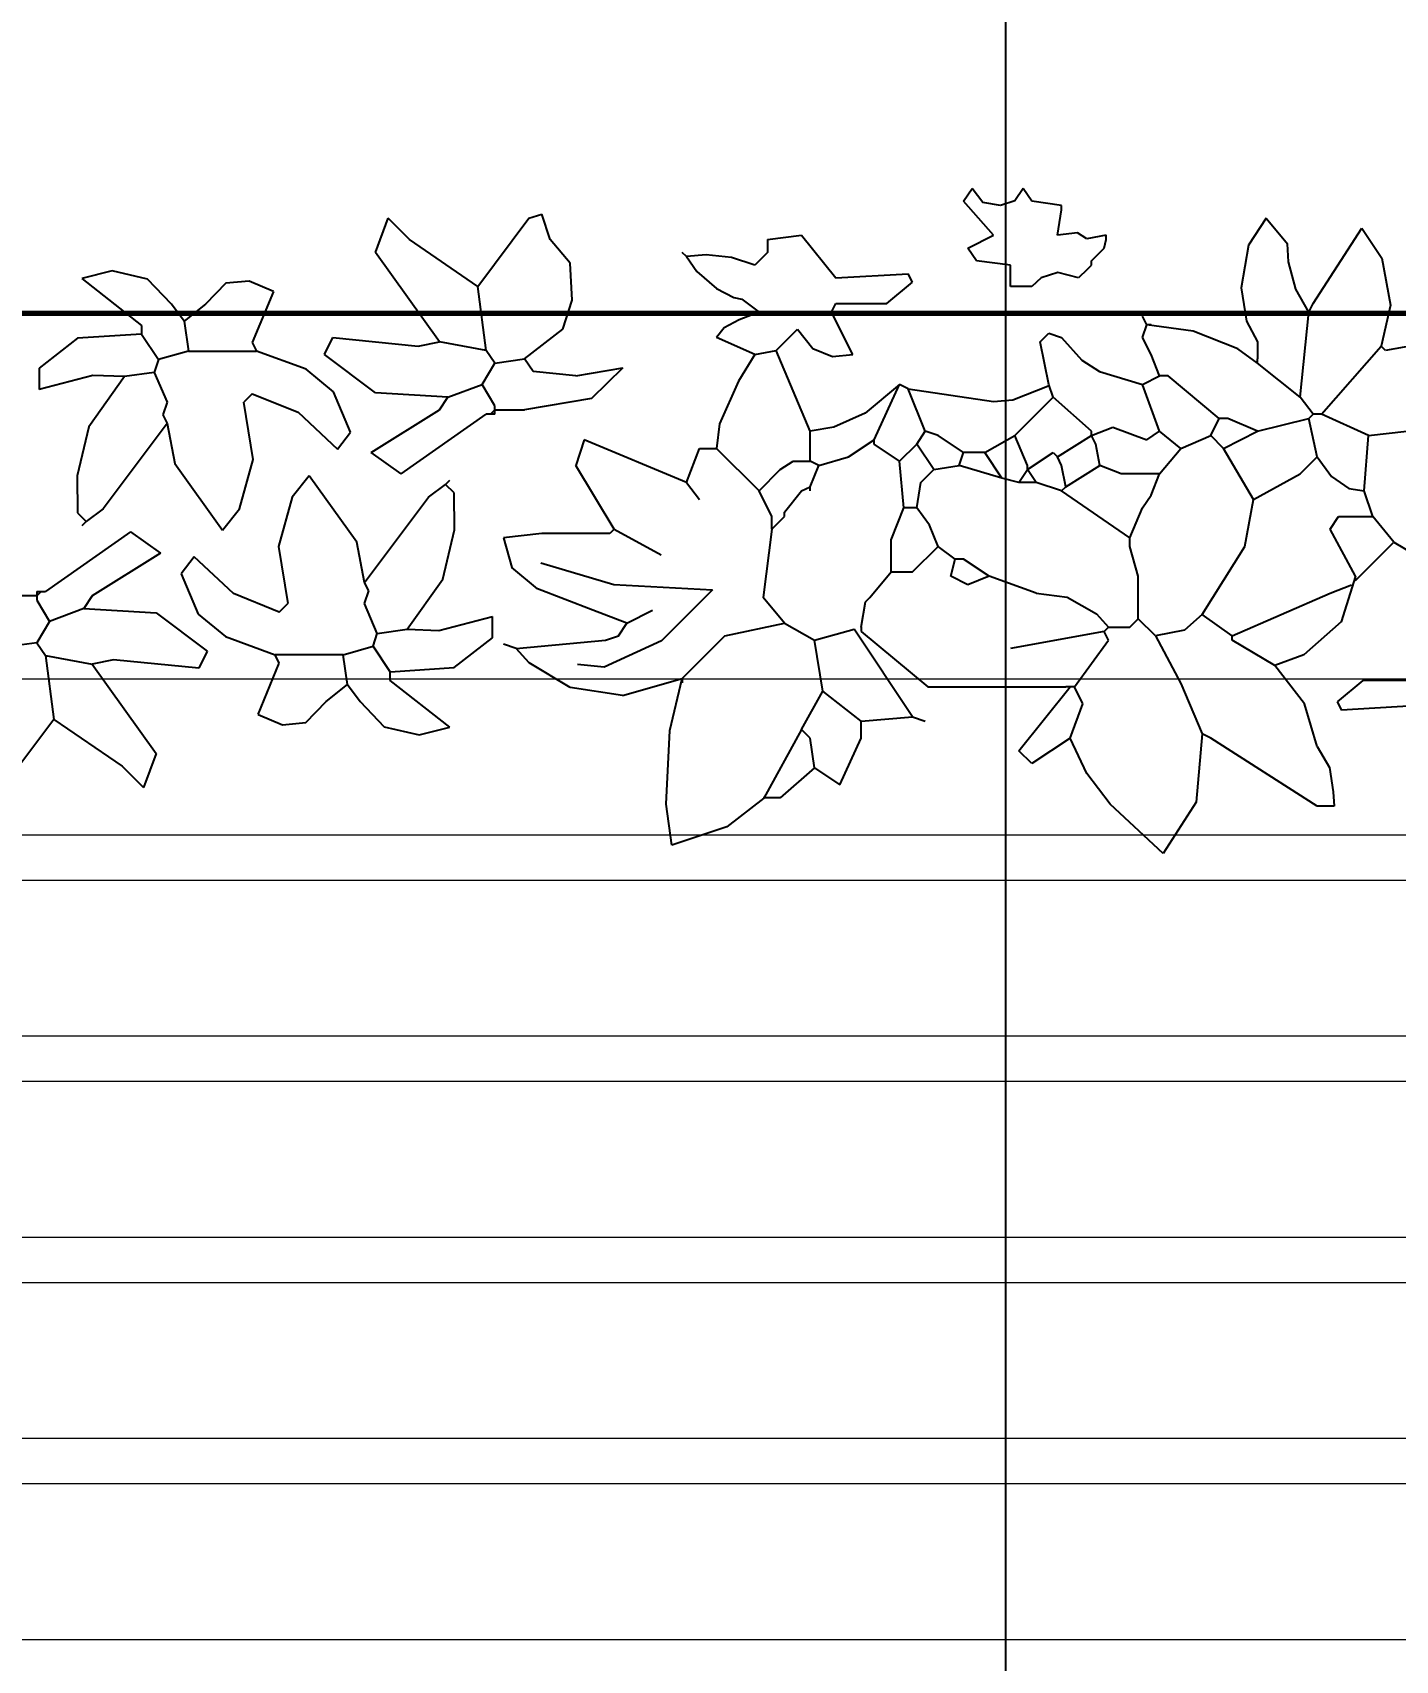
# Model space of a CAD drawing. Header units: inches. Extents: x 2013 to 15569, y -2551 to 2524.
# Drawn here: x 8759.9 to 8862.1, y 852.7 to 974.8 of the extents above; entities that cross this region are included whole.
import ezdxf

# ---------------------------------------------------------------- set-up
doc = ezdxf.new("R2010")
doc.units = ezdxf.units.IN
doc.header["$MEASUREMENT"] = 0
doc.layers.get('0').update_dxf_attribs({"color": 80, "lineweight": 13})
for name, color, linetype, lineweight in [('A-DOOR-FULL', 90, 'Continuous', 25), ('A-FLOR-FTPT', 6, 'Continuous', 70), ('A-FURN', 8, 'Continuous', 18)]:
    doc.layers.add(name, color=color, linetype=linetype, lineweight=lineweight)
doc.layers.add('VERDE_siepe', color=96, linetype='Continuous')
doc.styles.add('ARIAL', font='Arial.ttf')
doc.dimstyles.new('TICK_36', dxfattribs={"dimtxt": 3.6, "dimasz": 3.6, "dimexe": 1.8, "dimexo": 1.2, "dimgap": 1.8, "dimtad": 0, "dimdec": 0, "dimzin": 0, "dimdsep": 46, "dimtxsty": 'ARIAL', "dimblk": 'OBLIQUE', "dimcen": 1.8, "dimdle": 1.8, "dimclrd": 256, "dimclrt": 256, "dimadec": 0, "dimazin": 0, "dimtfac": 1, "dimtdec": 0, "dimtmove": 1, "dimatfit": 3, "dimldrblk": 'OPEN90', "dimfxl": 1, "dimtfill": 1, "dimtolj": 1, "dimtzin": 0, "dimarcsym": 0})

# ---------------------------------------------------------------- blocks, each defined once
blk = doc.blocks.new('_Oblique')
at = {"color": 0, "linetype": 'ByBlock', "lineweight": -2}
blk.add_line((-0.5, -0.5), (0.5, 0.5), dxfattribs=at)
blk = doc.blocks.new('*D97')
at = {"layer": 'A-DOOR-FULL', "color": 0, "lineweight": -2, "transparency": 16777216}
for p, q in [((8672.67, 649.12), (8672.67, 1123.85)), ((8832.87, 649.12), (8832.87, 1123.85))]:
    blk.add_line(p, q, dxfattribs=at)
at = {"layer": 'A-DOOR-FULL', "lineweight": -2, "transparency": 16777216}
for p, q in [((8670.87, 1122.05), (8747.17, 1122.05)), ((8834.67, 1122.05), (8758.37, 1122.05))]:
    blk.add_line(p, q, dxfattribs=at)
at = {"layer": 'Defpoints', "color": 0, "transparency": 16777216}
for p in [(8832.87, 1122.05), (8672.67, 647.92), (8832.87, 647.92)]:
    blk.add_point(p, dxfattribs=at)
at = {"layer": 'A-DOOR-FULL', "lineweight": -2, "transparency": 16777216, "xscale": 3.6, "yscale": 3.6, "zscale": 3.6, "rotation": 180}
blk.add_blockref('_Oblique', (8672.67, 1122.05), dxfattribs=at)
at = {"layer": 'A-DOOR-FULL', "lineweight": -2, "transparency": 16777216, "xscale": 3.6, "yscale": 3.6, "zscale": 3.6}
blk.add_blockref('_Oblique', (8832.87, 1122.05), dxfattribs=at)
at = {"layer": 'A-DOOR-FULL', "transparency": 16777216, "insert": (8752.77, 1122.05), "char_height": 3.6, "attachment_point": 5, "style": 'ARIAL', "bg_fill": 3, "box_fill_scale": 1.25, "bg_fill_color": 256, "bg_fill_true_color": 13158600, "bg_fill_transparency": 0}
blk.add_mtext('\\A1;160', dxfattribs=at)
blk = doc.blocks.new('_Open90')
at = {"color": 0, "linetype": 'ByBlock', "lineweight": -2}
for p, q in [((-0.5, 0.5), (0, 0)), ((0, 0), (-1, 0)), ((0, 0), (-0.5, -0.5))]:
    blk.add_line(p, q, dxfattribs=at)
blk = doc.blocks.new('*D99')
at = {"layer": 'A-DOOR-FULL', "color": 0, "lineweight": -2, "transparency": 16777216}
for p, q in [((8653.55, 659.51), (8653.55, 1070.63)), ((8939.91, 659.51), (8939.91, 1070.63))]:
    blk.add_line(p, q, dxfattribs=at)
at = {"layer": 'A-DOOR-FULL', "lineweight": -2, "transparency": 16777216}
for p, q in [((8651.75, 1068.83), (8790.92, 1068.83)), ((8941.71, 1068.83), (8802.53, 1068.83))]:
    blk.add_line(p, q, dxfattribs=at)
at = {"layer": 'Defpoints', "color": 0, "transparency": 16777216}
for p in [(8939.91, 1068.83), (8653.55, 658.31), (8939.91, 658.31)]:
    blk.add_point(p, dxfattribs=at)
at = {"layer": 'A-DOOR-FULL', "lineweight": -2, "transparency": 16777216, "xscale": 3.6, "yscale": 3.6, "zscale": 3.6, "rotation": 180}
blk.add_blockref('_Oblique', (8653.55, 1068.83), dxfattribs=at)
at = {"layer": 'A-DOOR-FULL', "lineweight": -2, "transparency": 16777216, "xscale": 3.6, "yscale": 3.6, "zscale": 3.6}
blk.add_blockref('_Oblique', (8939.91, 1068.83), dxfattribs=at)
at = {"layer": 'A-DOOR-FULL', "transparency": 16777216, "insert": (8796.73, 1068.83), "char_height": 3.6, "attachment_point": 5, "style": 'ARIAL', "bg_fill": 3, "box_fill_scale": 1.25, "bg_fill_color": 256, "bg_fill_true_color": 13158600, "bg_fill_transparency": 0}
blk.add_mtext('\\A1;286', dxfattribs=at)
blk = doc.blocks.new('*D101')
at = {"layer": 'A-DOOR-FULL', "color": 0, "lineweight": -2, "transparency": 16777216}
for p, q in [((8832.87, 659.51), (8832.87, 1123.85)), ((8939.91, 659.51), (8939.91, 1123.85))]:
    blk.add_line(p, q, dxfattribs=at)
at = {"layer": 'A-DOOR-FULL', "lineweight": -2, "transparency": 16777216}
for p, q in [((8831.07, 1122.05), (8880.78, 1122.05)), ((8941.71, 1122.05), (8892, 1122.05))]:
    blk.add_line(p, q, dxfattribs=at)
at = {"layer": 'Defpoints', "color": 0, "transparency": 16777216}
for p in [(8939.91, 1122.05), (8832.87, 658.31), (8939.91, 658.31)]:
    blk.add_point(p, dxfattribs=at)
at = {"layer": 'A-DOOR-FULL', "lineweight": -2, "transparency": 16777216, "xscale": 3.6, "yscale": 3.6, "zscale": 3.6, "rotation": 180}
blk.add_blockref('_Oblique', (8832.87, 1122.05), dxfattribs=at)
at = {"layer": 'A-DOOR-FULL', "lineweight": -2, "transparency": 16777216, "xscale": 3.6, "yscale": 3.6, "zscale": 3.6}
blk.add_blockref('_Oblique', (8939.91, 1122.05), dxfattribs=at)
at = {"layer": 'A-DOOR-FULL', "transparency": 16777216, "insert": (8886.39, 1122.05), "char_height": 3.6, "attachment_point": 5, "style": 'ARIAL', "bg_fill": 3, "box_fill_scale": 1.25, "bg_fill_color": 256, "bg_fill_true_color": 13158600, "bg_fill_transparency": 0}
blk.add_mtext('\\A1;107', dxfattribs=at)
blk = doc.blocks.new('*D102')
at = {"layer": 'A-DOOR-FULL', "color": 0, "lineweight": -2, "transparency": 16777216}
for p, q in [((8639.53, 659.51), (8639.53, 1159.54)), ((8953.93, 659.51), (8953.93, 1159.54))]:
    blk.add_line(p, q, dxfattribs=at)
at = {"layer": 'A-DOOR-FULL', "lineweight": -2, "transparency": 16777216}
for p, q in [((8637.73, 1157.74), (8790.96, 1157.74)), ((8955.73, 1157.74), (8802.5, 1157.74))]:
    blk.add_line(p, q, dxfattribs=at)
at = {"layer": 'Defpoints', "color": 0, "transparency": 16777216}
for p in [(8953.93, 1157.74), (8639.53, 658.31), (8953.93, 658.31)]:
    blk.add_point(p, dxfattribs=at)
at = {"layer": 'A-DOOR-FULL', "lineweight": -2, "transparency": 16777216, "xscale": 3.6, "yscale": 3.6, "zscale": 3.6, "rotation": 180}
blk.add_blockref('_Oblique', (8639.53, 1157.74), dxfattribs=at)
at = {"layer": 'A-DOOR-FULL', "lineweight": -2, "transparency": 16777216, "xscale": 3.6, "yscale": 3.6, "zscale": 3.6}
blk.add_blockref('_Oblique', (8953.93, 1157.74), dxfattribs=at)
at = {"layer": 'A-DOOR-FULL', "transparency": 16777216, "insert": (8796.73, 1157.74), "char_height": 3.6, "attachment_point": 5, "style": 'ARIAL', "bg_fill": 3, "box_fill_scale": 1.25, "bg_fill_color": 256, "bg_fill_true_color": 13158600, "bg_fill_transparency": 0}
blk.add_mtext('\\A1;314', dxfattribs=at)

msp = doc.modelspace()

# ---------------------------------------------------------------- linework, layer by layer
at = {"layer": 'A-FLOR-FTPT'}
msp.add_line((8946.918, 953.685), (8038.768, 953.685), dxfattribs=at)
at = {"layer": 'A-FURN'}
for p, q in [((8904.865, 926.284), (8639.96, 926.284)), ((8639.96, 914.633), (8904.865, 914.633)), ((8904.865, 911.206), (8639.96, 911.206)), ((8639.96, 899.555), (8904.865, 899.555)), ((8904.865, 896.128), (8639.96, 896.128)), ((8639.96, 884.478), (8904.865, 884.478)), ((8904.865, 881.05), (8639.96, 881.05)), ((8639.96, 869.4), (8904.865, 869.4)), ((8904.865, 865.973), (8639.96, 865.973)), ((8639.96, 854.322), (8904.865, 854.322))]:
    msp.add_line(p, q, dxfattribs=at)
at = {"layer": 'VERDE_siepe'}
for p, q in [((8829.696, 962.11), (8830.334, 963.068)), ((8831.143, 962.025), (8830.334, 963.068)), ((8834.166, 963.068), (8833.543, 962.139)), ((8834.805, 962.11), (8834.166, 963.068)), ((8831.931, 959.555), (8829.696, 962.11)), ((8832.452, 961.796), (8831.143, 962.025)), ((8833.543, 962.139), (8832.452, 961.796)), ((8837.04, 961.791), (8834.805, 962.11)), ((8836.721, 959.555), (8837.04, 961.471)), ((8837.04, 961.471), (8837.04, 961.791)), ((8785.631, 958.278), (8786.589, 960.833)), ((8788.185, 959.236), (8786.589, 960.833)), ((8793.294, 955.723), (8797.126, 960.833)), ((8797.126, 960.833), (8798.084, 961.152)), ((8798.722, 959.236), (8798.084, 961.152)), ((8852.367, 960.833), (8851.053, 958.824)), ((8852.367, 960.833), (8853.964, 958.917)), ((8793.294, 955.723), (8788.185, 959.236)), ((8800.215, 957.466), (8798.722, 959.236)), ((8815.007, 959.236), (8817.562, 959.555)), ((8815.007, 959.236), (8815.007, 958.278)), ((8817.562, 959.555), (8820.117, 956.362)), ((8830.015, 958.597), (8831.931, 959.555)), ((8838.234, 959.739), (8836.721, 959.555)), ((8838.927, 959.295), (8838.234, 959.739)), ((8840.369, 959.574), (8838.927, 959.295)), ((8840.233, 958.597), (8840.369, 959.254)), ((8840.369, 959.254), (8840.369, 959.574)), ((8855.879, 954.446), (8859.527, 960.084)), ((8859.527, 960.084), (8861.035, 957.853)), ((8790.421, 951.573), (8785.631, 958.278)), ((8808.94, 957.959), (8808.621, 958.278)), ((8810.42, 958.081), (8808.94, 957.959)), ((8808.94, 957.959), (8809.716, 956.852)), ((8812.297, 957.896), (8810.42, 958.081)), ((8814.049, 957.32), (8812.297, 957.896)), ((8815.007, 958.278), (8814.049, 957.32)), ((8830.654, 957.639), (8830.015, 958.597)), ((8839.275, 957.639), (8840.233, 958.597)), ((8851.053, 958.824), (8850.507, 955.624)), ((8854.053, 957.567), (8853.964, 958.917)), ((8861.035, 957.853), (8861.69, 954.31)), ((8765.911, 956.889), (8763.63, 956.308)), ((8768.551, 956.274), (8765.911, 956.889)), ((8800.361, 954.701), (8800.215, 957.466)), ((8809.716, 956.852), (8811.183, 955.561)), ((8820.117, 956.362), (8825.544, 956.681)), ((8825.864, 956.043), (8825.544, 956.681)), ((8833.208, 957.32), (8830.654, 957.639)), ((8833.208, 955.723), (8833.208, 957.32)), ((8836.761, 956.767), (8835.506, 956.367)), ((8838.318, 956.362), (8836.761, 956.767)), ((8838.956, 957.001), (8838.318, 956.362)), ((8838.956, 957.001), (8839.275, 957.32)), ((8839.275, 957.32), (8839.275, 957.639)), ((8854.598, 955.51), (8854.053, 957.567)), ((8763.63, 956.308), (8768.099, 952.796)), ((8770.335, 954.392), (8768.551, 956.274)), ((8774.416, 955.967), (8772.889, 954.392)), ((8776.175, 956.121), (8774.416, 955.967)), ((8777.999, 955.35), (8776.175, 956.121)), ((8777.999, 955.35), (8776.402, 951.518)), ((8793.932, 950.934), (8793.294, 955.723)), ((8811.183, 955.561), (8812.473, 954.886)), ((8823.948, 954.446), (8825.864, 956.043)), ((8834.805, 955.723), (8833.208, 955.723)), ((8835.506, 956.367), (8834.805, 955.723)), ((8850.507, 955.624), (8850.889, 953.11)), ((8855.56, 953.807), (8854.598, 955.51)), ((8771.293, 953.115), (8770.335, 954.392)), ((8772.889, 954.392), (8771.293, 953.115)), ((8799.68, 952.53), (8800.361, 954.701)), ((8812.473, 954.886), (8813.091, 954.765)), ((8813.091, 954.765), (8814.369, 953.807)), ((8819.797, 953.807), (8820.117, 954.446)), ((8820.117, 954.446), (8823.948, 954.446)), ((8855.56, 953.807), (8855.879, 954.446)), ((8861.69, 954.31), (8860.988, 951.254)), ((8771.293, 953.115), (8771.612, 950.88)), ((8812.884, 953.227), (8811.769, 952.612)), ((8814.369, 953.807), (8812.884, 953.227)), ((8821.394, 950.615), (8819.797, 953.807)), ((8843.426, 952.849), (8843.107, 953.488)), ((8850.889, 953.11), (8851.729, 951.573)), ((8854.922, 947.422), (8855.56, 953.807)), ((8763.31, 951.838), (8760.436, 949.603)), ((8768.099, 952.157), (8763.31, 951.838)), ((8768.099, 952.796), (8768.099, 952.157)), ((8768.099, 952.157), (8769.377, 950.242)), ((8781.799, 950.615), (8782.437, 951.892)), ((8782.437, 951.892), (8788.824, 951.254)), ((8796.806, 950.296), (8799.68, 952.53)), ((8811.769, 952.612), (8811.175, 951.892)), ((8814.049, 950.615), (8811.175, 951.892)), ((8815.646, 950.934), (8817.243, 952.53)), ((8817.243, 952.53), (8818.397, 951.076)), ((8835.444, 951.573), (8836.082, 952.211)), ((8836.082, 952.211), (8837.04, 951.892)), ((8837.04, 951.892), (8838.561, 950.195)), ((8843.107, 951.892), (8843.426, 952.849)), ((8843.745, 950.615), (8843.107, 951.892)), ((8843.745, 952.849), (8843.426, 952.849)), ((8846.907, 952.367), (8843.426, 952.849)), ((8850.234, 951.053), (8846.907, 952.367)), ((8870.613, 952.576), (8861.308, 950.934)), ((8771.612, 950.88), (8769.377, 950.242)), ((8771.612, 950.88), (8776.721, 950.88)), ((8776.402, 951.518), (8776.721, 950.88)), ((8780.428, 949.515), (8776.721, 950.88)), ((8785.631, 947.741), (8781.799, 950.615)), ((8788.824, 951.254), (8790.421, 951.573)), ((8793.932, 950.934), (8790.421, 951.573)), ((8794.571, 949.976), (8793.932, 950.934)), ((8814.049, 950.615), (8812.825, 948.618)), ((8814.049, 950.615), (8815.646, 950.934)), ((8818.201, 944.867), (8815.646, 950.934)), ((8818.397, 951.076), (8819.863, 950.461)), ((8819.863, 950.461), (8821.394, 950.615)), ((8836.082, 948.38), (8835.444, 951.573)), ((8844.384, 949.018), (8843.745, 950.615)), ((8851.729, 949.976), (8850.234, 951.053)), ((8851.729, 951.573), (8851.729, 950.296)), ((8856.518, 946.144), (8860.988, 951.254)), ((8861.308, 950.934), (8860.988, 951.254)), ((8760.436, 949.603), (8760.436, 948.007)), ((8769.057, 949.284), (8766.822, 948.965)), ((8769.377, 950.242), (8769.057, 949.284)), ((8769.057, 949.284), (8770.015, 947.049)), ((8782.481, 947.825), (8780.428, 949.515)), ((8793.613, 948.38), (8794.571, 949.976)), ((8794.571, 949.976), (8796.806, 950.296)), ((8797.445, 949.338), (8796.806, 950.296)), ((8800.638, 949.018), (8797.445, 949.338)), ((8800.638, 949.018), (8804.174, 949.632)), ((8804.174, 949.632), (8801.828, 947.328)), ((8838.561, 950.195), (8839.87, 949.338)), ((8839.87, 949.338), (8843.107, 948.38)), ((8851.729, 949.976), (8851.729, 950.296)), ((8854.922, 947.422), (8851.729, 949.976)), ((8764.445, 949.054), (8760.436, 948.007)), ((8766.822, 948.964), (8764.152, 945.214)), ((8766.822, 948.965), (8764.445, 949.054)), ((8791.059, 947.422), (8793.613, 948.38)), ((8794.571, 946.783), (8793.613, 948.38)), ((8812.825, 948.618), (8811.417, 945.423)), ((8824.906, 948.38), (8822.327, 946.222)), ((8822.991, 944.228), (8824.906, 948.38)), ((8825.544, 948.06), (8824.906, 948.38)), ((8825.544, 948.06), (8831.931, 947.102)), ((8826.822, 944.867), (8825.544, 948.06)), ((8833.379, 947.224), (8836.106, 948.31)), ((8836.402, 947.422), (8836.082, 948.38)), ((8843.107, 948.38), (8844.384, 949.018)), ((8844.384, 944.867), (8843.107, 948.38)), ((8845.023, 949.018), (8844.384, 949.018)), ((8848.855, 945.825), (8845.023, 949.018)), ((8770.015, 947.049), (8769.696, 946.091)), ((8776.402, 947.687), (8775.763, 947.049)), ((8776.469, 942.756), (8775.763, 947.049)), ((8776.402, 947.687), (8779.841, 946.289)), ((8783.746, 944.813), (8782.481, 947.825)), ((8791.059, 947.422), (8785.631, 947.741)), ((8790.421, 946.464), (8791.059, 947.422)), ((8794.571, 946.464), (8794.571, 946.783)), ((8801.828, 947.328), (8796.806, 946.464)), ((8831.931, 947.102), (8833.379, 947.224)), ((8833.528, 944.548), (8836.402, 947.422)), ((8839.275, 944.867), (8836.402, 947.422)), ((8855.879, 946.144), (8854.922, 947.422)), ((8769.696, 946.091), (8770.015, 945.452)), ((8779.841, 946.289), (8782.788, 943.536)), ((8785.311, 943.27), (8790.421, 946.464)), ((8787.547, 941.674), (8793.932, 946.144)), ((8794.252, 946.144), (8793.932, 946.144)), ((8794.252, 946.144), (8794.571, 946.464)), ((8794.571, 946.144), (8794.252, 946.144)), ((8794.571, 946.144), (8794.571, 946.464)), ((8794.571, 946.464), (8796.806, 946.464)), ((8822.327, 946.222), (8819.98, 945.177)), ((8848.216, 944.548), (8848.855, 945.825)), ((8849.493, 945.825), (8848.855, 945.825)), ((8851.729, 944.867), (8849.493, 945.825)), ((8851.729, 944.867), (8855.56, 945.825)), ((8855.56, 945.825), (8855.879, 946.144)), ((8856.198, 942.951), (8855.56, 945.825)), ((8856.518, 946.144), (8855.879, 946.144)), ((8860.03, 944.548), (8856.518, 946.144)), ((8764.152, 945.214), (8763.272, 941.527)), ((8770.015, 945.452), (8765.225, 939.065)), ((8770.015, 945.452), (8770.603, 942.449)), ((8782.788, 943.536), (8783.746, 944.813)), ((8811.417, 945.423), (8811.175, 943.59)), ((8819.98, 945.177), (8818.201, 944.867)), ((8818.201, 942.632), (8818.201, 944.867)), ((8826.183, 943.909), (8826.822, 944.867)), ((8827.78, 944.548), (8826.822, 944.867)), ((8829.696, 943.27), (8827.78, 944.548)), ((8831.292, 943.27), (8833.528, 944.548)), ((8834.486, 942.312), (8833.528, 944.548)), ((8836.721, 942.951), (8839.275, 944.548)), ((8839.275, 944.548), (8840.871, 945.186)), ((8839.275, 944.548), (8839.275, 944.867)), ((8839.594, 943.909), (8839.275, 944.548)), ((8840.871, 945.186), (8843.426, 944.228)), ((8843.426, 944.228), (8844.384, 944.867)), ((8845.981, 943.59), (8844.384, 944.867)), ((8845.981, 943.59), (8848.216, 944.548)), ((8849.174, 943.59), (8848.216, 944.548)), ((8849.174, 943.59), (8851.729, 944.867)), ((8859.711, 940.396), (8860.03, 944.548)), ((8860.03, 944.548), (8862.904, 944.867)), ((8787.547, 941.674), (8785.311, 943.27)), ((8801.277, 944.228), (8800.638, 942.312)), ((8808.94, 941.035), (8801.277, 944.228)), ((8808.94, 941.035), (8809.898, 943.59)), ((8809.898, 943.59), (8811.175, 943.59)), ((8814.369, 940.396), (8811.175, 943.59)), ((8821.075, 942.951), (8822.991, 944.228)), ((8822.991, 943.909), (8822.991, 944.228)), ((8824.906, 942.632), (8822.991, 943.909)), ((8824.906, 942.632), (8826.183, 943.909)), ((8827.46, 941.993), (8826.183, 943.909)), ((8829.376, 942.312), (8829.696, 943.27)), ((8831.292, 943.27), (8829.696, 943.27)), ((8832.57, 941.354), (8831.292, 943.27)), ((8834.486, 941.993), (8836.402, 943.27)), ((8836.402, 943.27), (8836.721, 942.951)), ((8839.913, 942.312), (8839.594, 943.909)), ((8844.384, 941.674), (8845.981, 943.59)), ((8851.409, 939.758), (8849.174, 943.59)), ((8770.603, 942.449), (8774.166, 937.469)), ((8775.444, 939.065), (8776.469, 942.756)), ((8803.512, 937.522), (8800.638, 942.312)), ((8814.369, 940.396), (8815.965, 941.993)), ((8815.965, 941.993), (8816.923, 942.632)), ((8816.923, 942.632), (8818.201, 942.632)), ((8818.839, 942.312), (8818.201, 942.632)), ((8818.201, 940.716), (8818.839, 942.312)), ((8818.839, 942.312), (8821.075, 942.951)), ((8825.225, 939.119), (8824.906, 942.632)), ((8826.502, 941.035), (8827.46, 941.993)), ((8827.46, 941.993), (8829.376, 942.312)), ((8832.57, 941.354), (8829.376, 942.312)), ((8833.847, 941.035), (8834.486, 941.993)), ((8834.486, 941.993), (8834.486, 942.312)), ((8835.124, 941.035), (8834.486, 941.993)), ((8837.04, 942.312), (8836.721, 942.951)), ((8837.36, 940.716), (8837.04, 942.312)), ((8837.36, 940.716), (8839.913, 942.312)), ((8841.51, 941.674), (8839.913, 942.312)), ((8854.922, 941.674), (8856.198, 942.951)), ((8856.198, 942.951), (8857.254, 941.49)), ((8763.272, 941.527), (8763.31, 938.746)), ((8780.659, 941.529), (8779.382, 939.933)), ((8784.222, 936.549), (8780.659, 941.529)), ((8789.6, 939.933), (8790.877, 940.891)), ((8790.877, 940.891), (8791.196, 941.21)), ((8791.516, 940.252), (8790.877, 940.891)), ((8808.94, 941.035), (8809.898, 939.758)), ((8817.562, 940.396), (8818.201, 940.716)), ((8818.201, 940.396), (8818.201, 940.716)), ((8826.183, 939.119), (8826.502, 941.035)), ((8833.847, 941.035), (8832.57, 941.354)), ((8835.124, 941.035), (8833.847, 941.035)), ((8837.04, 940.396), (8835.124, 941.035)), ((8837.04, 940.396), (8837.36, 940.716)), ((8844.384, 941.674), (8841.51, 941.674)), ((8843.745, 940.077), (8844.384, 941.674)), ((8851.409, 939.758), (8854.922, 941.674)), ((8857.254, 941.49), (8858.574, 940.569)), ((8779.382, 939.933), (8778.357, 936.242)), ((8784.81, 933.546), (8789.6, 939.933)), ((8791.554, 937.471), (8791.516, 940.252)), ((8815.327, 938.48), (8814.369, 940.396)), ((8816.285, 938.8), (8817.562, 940.396)), ((8842.149, 936.884), (8837.04, 940.396)), ((8843.107, 939.119), (8843.745, 940.077)), ((8850.771, 936.245), (8851.409, 939.758)), ((8858.574, 940.569), (8859.711, 940.396)), ((8860.35, 938.48), (8859.711, 940.396)), ((8763.31, 938.746), (8763.949, 938.107)), ((8765.225, 939.065), (8763.949, 938.107)), ((8774.167, 937.469), (8775.444, 939.065)), ((8815.327, 937.522), (8816.285, 938.48)), ((8815.327, 937.522), (8815.327, 938.48)), ((8816.285, 938.48), (8816.285, 938.8)), ((8824.262, 936.729), (8825.225, 939.119)), ((8826.183, 939.119), (8825.225, 939.119)), ((8827.141, 937.842), (8826.183, 939.119)), ((8842.149, 936.884), (8843.107, 939.119)), ((8857.156, 937.522), (8857.795, 938.48)), ((8857.795, 938.48), (8860.35, 938.48)), ((8861.946, 936.564), (8860.35, 938.48)), ((8767.279, 937.324), (8760.893, 932.854)), ((8763.949, 938.107), (8763.63, 937.788)), ((8767.279, 937.324), (8769.515, 935.728)), ((8790.674, 933.784), (8791.554, 937.471)), ((8798.084, 937.203), (8795.21, 936.884)), ((8803.193, 937.203), (8798.084, 937.203)), ((8803.512, 937.522), (8803.193, 937.203)), ((8803.512, 937.522), (8807.025, 935.607)), ((8815.327, 937.522), (8814.688, 932.414)), ((8827.78, 936.245), (8827.141, 937.842)), ((8859.072, 934.011), (8857.156, 937.522)), ((8778.357, 936.242), (8779.063, 931.95)), ((8784.81, 933.547), (8784.222, 936.549)), ((8795.21, 936.884), (8795.848, 934.649)), ((8824.267, 934.33), (8824.262, 936.729)), ((8825.864, 934.33), (8827.78, 936.245)), ((8829.057, 935.288), (8827.78, 936.245)), ((8842.149, 936.245), (8842.149, 936.884)), ((8842.787, 934.011), (8842.149, 936.245)), ((8847.577, 931.137), (8850.771, 936.245)), ((8859.072, 933.691), (8861.946, 936.564)), ((8861.946, 936.564), (8863.543, 935.607)), ((8769.515, 935.728), (8764.405, 932.534)), ((8772.037, 935.462), (8771.079, 934.185)), ((8774.984, 932.709), (8772.037, 935.462)), ((8797.764, 933.053), (8795.848, 934.649)), ((8798.03, 935.014), (8803.487, 933.381)), ((8828.738, 934.011), (8829.057, 935.288)), ((8829.696, 935.288), (8829.057, 935.288)), ((8831.612, 934.011), (8829.696, 935.288)), ((8771.079, 934.185), (8772.345, 931.173)), ((8785.129, 932.908), (8784.81, 933.546)), ((8788.004, 930.034), (8790.674, 933.784)), ((8803.487, 933.381), (8810.892, 932.973)), ((8822.671, 932.414), (8824.267, 934.33)), ((8824.267, 934.33), (8825.864, 934.33)), ((8830.015, 933.372), (8828.738, 934.011)), ((8831.612, 934.011), (8830.015, 933.372)), ((8835.124, 932.733), (8831.612, 934.011)), ((8842.787, 930.817), (8842.787, 934.011)), ((8857.156, 932.733), (8858.753, 933.372)), ((8859.072, 934.011), (8857.987, 930.584)), ((8859.072, 933.691), (8859.072, 934.011)), ((8760.254, 932.534), (8758.019, 932.534)), ((8760.254, 932.854), (8760.573, 932.854)), ((8760.254, 932.854), (8760.254, 932.534)), ((8760.573, 932.854), (8760.254, 932.534)), ((8760.254, 932.534), (8760.254, 932.215)), ((8760.254, 932.215), (8761.212, 930.619)), ((8760.573, 932.854), (8760.893, 932.854)), ((8764.405, 932.534), (8763.767, 931.576)), ((8778.424, 931.311), (8774.984, 932.709)), ((8784.81, 931.95), (8785.129, 932.908)), ((8801.916, 931.456), (8797.764, 933.053)), ((8810.892, 932.973), (8807.059, 929.162)), ((8816.285, 930.498), (8814.688, 932.414)), ((8822.352, 932.095), (8822.671, 932.414)), ((8835.124, 932.733), (8837.459, 932.427)), ((8837.459, 932.427), (8839.658, 931.198)), ((8849.813, 929.54), (8857.156, 932.733)), ((8763.767, 931.576), (8761.212, 930.619)), ((8763.767, 931.576), (8769.195, 931.258)), ((8769.195, 931.258), (8773.026, 928.384)), ((8772.345, 931.173), (8774.398, 929.483)), ((8778.424, 931.312), (8779.063, 931.95)), ((8785.768, 929.715), (8784.81, 931.95)), ((8790.381, 929.944), (8794.39, 930.992)), ((8794.39, 929.396), (8794.39, 930.992)), ((8804.47, 930.498), (8801.916, 931.456)), ((8804.47, 930.498), (8806.386, 931.456)), ((8822.033, 930.179), (8822.352, 932.095)), ((8839.658, 931.198), (8840.552, 930.179)), ((8847.577, 931.137), (8846.257, 929.97)), ((8849.813, 929.54), (8847.577, 931.137)), ((8761.212, 930.619), (8760.254, 929.023)), ((8785.448, 928.757), (8785.768, 929.715)), ((8785.768, 929.715), (8788.003, 930.034)), ((8788.003, 930.034), (8790.381, 929.944)), ((8803.832, 929.54), (8804.47, 930.498)), ((8811.814, 929.54), (8816.285, 930.498)), ((8816.285, 930.498), (8818.52, 929.221)), ((8818.52, 929.221), (8821.49, 930.031)), ((8825.864, 923.473), (8821.49, 930.031)), ((8822.033, 930.179), (8822.033, 929.859)), ((8822.033, 929.859), (8827.014, 925.708)), ((8840.233, 929.859), (8833.208, 928.582)), ((8840.233, 929.859), (8840.552, 930.179)), ((8840.552, 929.221), (8840.233, 929.859)), ((8840.552, 930.179), (8842.149, 930.179)), ((8842.149, 930.179), (8842.787, 930.817)), ((8844.065, 929.54), (8842.787, 930.817)), ((8846.257, 929.97), (8844.065, 929.54)), ((8857.987, 930.584), (8855.201, 928.126)), ((8760.254, 929.023), (8758.019, 928.703)), ((8760.254, 929.023), (8760.893, 928.065)), ((8774.398, 929.483), (8778.105, 928.118)), ((8783.213, 928.118), (8785.448, 928.757)), ((8786.726, 926.841), (8785.448, 928.757)), ((8791.516, 927.16), (8794.39, 929.396)), ((8796.168, 928.582), (8795.21, 928.901)), ((8796.168, 928.582), (8802.874, 929.221)), ((8797.135, 927.512), (8796.168, 928.582)), ((8807.059, 929.162), (8802.772, 927.188)), ((8802.874, 929.221), (8803.832, 929.54)), ((8808.621, 926.347), (8811.814, 929.54)), ((8819.159, 925.389), (8818.52, 929.221)), ((8837.998, 925.708), (8840.552, 929.221)), ((8844.065, 929.54), (8845.963, 925.976)), ((8849.813, 929.221), (8849.813, 929.54)), ((8853.006, 927.305), (8849.813, 929.221)), ((8760.893, 928.065), (8764.405, 927.426)), ((8760.893, 928.065), (8761.531, 923.275)), ((8766.002, 927.745), (8764.405, 927.426)), ((8764.405, 927.426), (8769.195, 920.72)), ((8772.388, 927.107), (8766.002, 927.745)), ((8773.026, 928.384), (8772.388, 927.107)), ((8776.827, 923.648), (8778.424, 927.48)), ((8778.424, 927.48), (8778.105, 928.118)), ((8783.213, 928.118), (8778.105, 928.118)), ((8783.532, 925.883), (8783.213, 928.118)), ((8800.215, 925.668), (8797.135, 927.512)), ((8802.772, 927.188), (8800.758, 927.393)), ((8855.201, 928.126), (8853.006, 927.305)), ((8855.24, 924.431), (8853.006, 927.305)), ((8786.726, 926.841), (8791.516, 927.16)), ((8786.726, 926.202), (8786.726, 926.841)), ((8791.196, 922.69), (8786.726, 926.202)), ((8804.151, 925.069), (8808.621, 926.347)), ((8807.693, 922.442), (8808.621, 926.347)), ((8808.621, 926.347), (8808.621, 926.027)), ((8859.609, 926.198), (8857.693, 924.601)), ((8863.441, 926.198), (8859.609, 926.198)), ((8781.937, 924.606), (8783.532, 925.883)), ((8783.532, 925.883), (8784.49, 924.606)), ((8804.151, 925.069), (8800.215, 925.668)), ((8817.562, 922.515), (8819.159, 925.389)), ((8822.033, 923.153), (8819.159, 925.389)), ((8827.014, 925.708), (8837.36, 925.708)), ((8833.847, 920.918), (8837.679, 925.708)), ((8837.679, 925.708), (8837.36, 925.708)), ((8837.998, 925.708), (8837.679, 925.708)), ((8838.637, 924.431), (8837.998, 925.708)), ((8845.963, 925.976), (8847.577, 922.195)), ((8776.827, 923.648), (8778.65, 922.878)), ((8780.41, 923.031), (8781.937, 924.606)), ((8784.49, 924.606), (8786.275, 922.724)), ((8837.679, 921.876), (8838.637, 924.431)), ((8856.198, 921.237), (8855.24, 924.431)), ((8857.693, 924.601), (8858.013, 923.963)), ((8863.441, 924.282), (8858.013, 923.963)), ((8761.531, 923.275), (8757.699, 918.165)), ((8761.531, 923.275), (8766.641, 919.762)), ((8778.65, 922.878), (8780.41, 923.031)), ((8786.275, 922.724), (8788.914, 922.11)), ((8788.914, 922.11), (8791.196, 922.69)), ((8807.4, 916.912), (8807.693, 922.442)), ((8817.562, 922.515), (8814.731, 917.373)), ((8818.201, 921.876), (8817.562, 922.515)), ((8822.033, 923.153), (8825.864, 923.473)), ((8822.033, 921.876), (8822.033, 923.153)), ((8825.864, 923.473), (8826.822, 923.153)), ((8818.52, 919.641), (8818.201, 921.876)), ((8820.436, 918.364), (8822.033, 921.876)), ((8837.679, 921.876), (8834.805, 919.961)), ((8838.925, 919.217), (8837.679, 921.876)), ((8847.577, 922.195), (8847.136, 917.066)), ((8848.216, 921.876), (8847.577, 922.195)), ((8856.198, 916.768), (8848.216, 921.876)), ((8856.198, 921.237), (8857.107, 919.677)), ((8769.195, 920.72), (8768.237, 918.165)), ((8834.805, 919.961), (8833.847, 920.918)), ((8766.641, 919.762), (8768.237, 918.165)), ((8818.52, 919.641), (8815.965, 917.406)), ((8818.52, 919.641), (8820.436, 918.364)), ((8840.685, 916.912), (8838.925, 919.217)), ((8857.107, 919.677), (8857.401, 917.834)), ((8857.401, 917.834), (8857.476, 916.768)), ((8807.839, 913.84), (8807.4, 916.912)), ((8814.731, 917.373), (8811.945, 915.223)), ((8815.965, 917.406), (8814.688, 917.406)), ((8844.644, 913.226), (8840.685, 916.912)), ((8847.136, 917.066), (8844.644, 913.226)), ((8857.476, 916.768), (8856.198, 916.768)), ((8811.945, 915.223), (8807.839, 913.84))]:
    msp.add_line(p, q, dxfattribs=at)
msp.add_arc((8827.014, 925.708), 0.0000399, 229.84401, 269.64699, dxfattribs=at)

# ---------------------------------------------------------------- next in the draw order: dimensions: what is measured, and where the dimension line sits
at = {"layer": 'A-DOOR-FULL'}
dim = msp.add_linear_dim(base=(8832.875, 1122.05), p1=(8672.672, 647.923), p2=(8832.875, 647.923), dimstyle='TICK_36', dxfattribs=at)
dim.commit()
dim.dimension.update_dxf_attribs({"geometry": '*D97', "text_midpoint": (8752.773, 1122.05)})

# ---------------------------------------------------------------- next in the draw order: dimensions: what is measured, and where the dimension line sits
dim = msp.add_linear_dim(base=(8939.909, 1068.829), p1=(8653.547, 658.311), p2=(8939.909, 658.311), dimstyle='TICK_36', dxfattribs=at)
dim.commit()
dim.dimension.update_dxf_attribs({"geometry": '*D99', "text_midpoint": (8796.728, 1068.829)})

# ---------------------------------------------------------------- next in the draw order: dimensions: what is measured, and where the dimension line sits
dim = msp.add_linear_dim(base=(8939.909, 1122.05), p1=(8832.875, 658.311), p2=(8939.909, 658.311), dimstyle='TICK_36', dxfattribs=at)
dim.commit()
dim.dimension.update_dxf_attribs({"geometry": '*D101', "text_midpoint": (8886.392, 1122.05)})

# ---------------------------------------------------------------- next in the draw order: dimensions: what is measured, and where the dimension line sits
dim = msp.add_linear_dim(base=(8953.927, 1157.736), p1=(8639.529, 658.311), p2=(8953.927, 658.311), dimstyle='TICK_36', dxfattribs=at)
dim.commit()
dim.dimension.update_dxf_attribs({"geometry": '*D102', "text_midpoint": (8796.728, 1157.736)})

doc.saveas('drawing.dxf')
